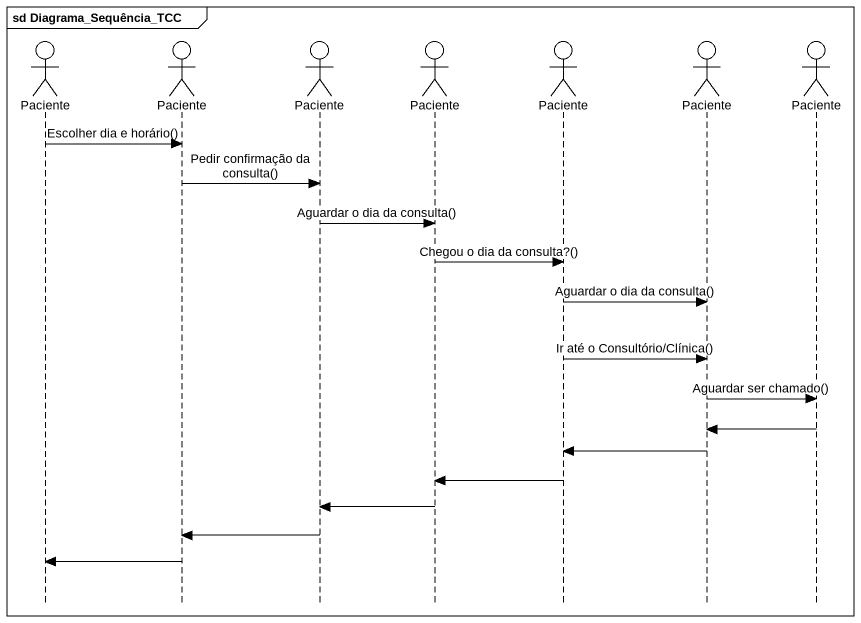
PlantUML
@startuml
mainframe sd Diagrama_Sequência_TCC
hide footbox
actor Paciente
actor "Paciente" as Paciente_2
actor "Paciente" as Paciente_3
actor "Paciente" as Paciente_4
actor "Paciente" as Paciente_5
actor "Paciente" as Paciente_6
actor "Paciente" as Paciente_7

Paciente -> Paciente_2 : Escolher dia e horário()
Paciente_2 -> Paciente_3 : Pedir confirmação da consulta()
Paciente_3 -> Paciente_4 : Aguardar o dia da consulta()
Paciente_4 -> Paciente_5 : Chegou o dia da consulta?()
Paciente_5 -> Paciente_6 : Aguardar o dia da consulta()
Paciente_5 -> Paciente_6 : Ir até o Consultório/Clínica()
Paciente_6 -> Paciente_7 : Aguardar ser chamado()
Paciente_7 -> Paciente_6
Paciente_6 -> Paciente_5
Paciente_5 -> Paciente_4
Paciente_4 -> Paciente_3
Paciente_3 -> Paciente_2
Paciente_2 -> Paciente
@enduml
